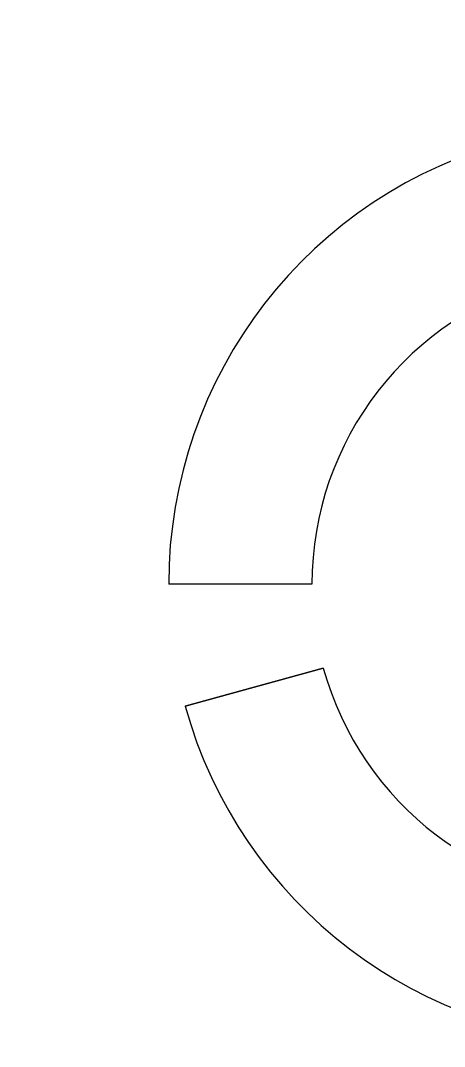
# Model space of a CAD drawing. Header units: millimetres. Extents: x 496 to 139339, y -41630 to 84383.
# Drawn here: x 53178 to 54658, y -37614 to -34032 of the extents above; entities that cross this region are included whole.
import ezdxf

# ---------------------------------------------------------------- set-up
doc = ezdxf.new("R2010")
doc.units = ezdxf.units.MM
doc.layers.add('территория', color=74, linetype='Continuous', lineweight=25)

msp = doc.modelspace()

# ---------------------------------------------------------------- linework, layer by layer
at = {"layer": 'территория'}
for p, q in [((54195.3, -35999.7), (53695.3, -35999.7)), ((54195.3, -35999.7), (53695.3, -35999.7)), ((54235, -36292.6), (53753.1, -36425.7)), ((53753.1, -36425.7), (54235, -36292.6))]:
    msp.add_line(p, q, dxfattribs=at)
for radius, start, end in [(5550, 90, 270), (3550, 90, 270), (1600, 104.5023, 180), (1100, 104.5023, 180), (1100, 195.4393, 270), (1600, 195.4393, 270)]:
    msp.add_arc((55295.3, -35999.7), radius, start, end, dxfattribs=at)

doc.saveas('drawing.dxf')
